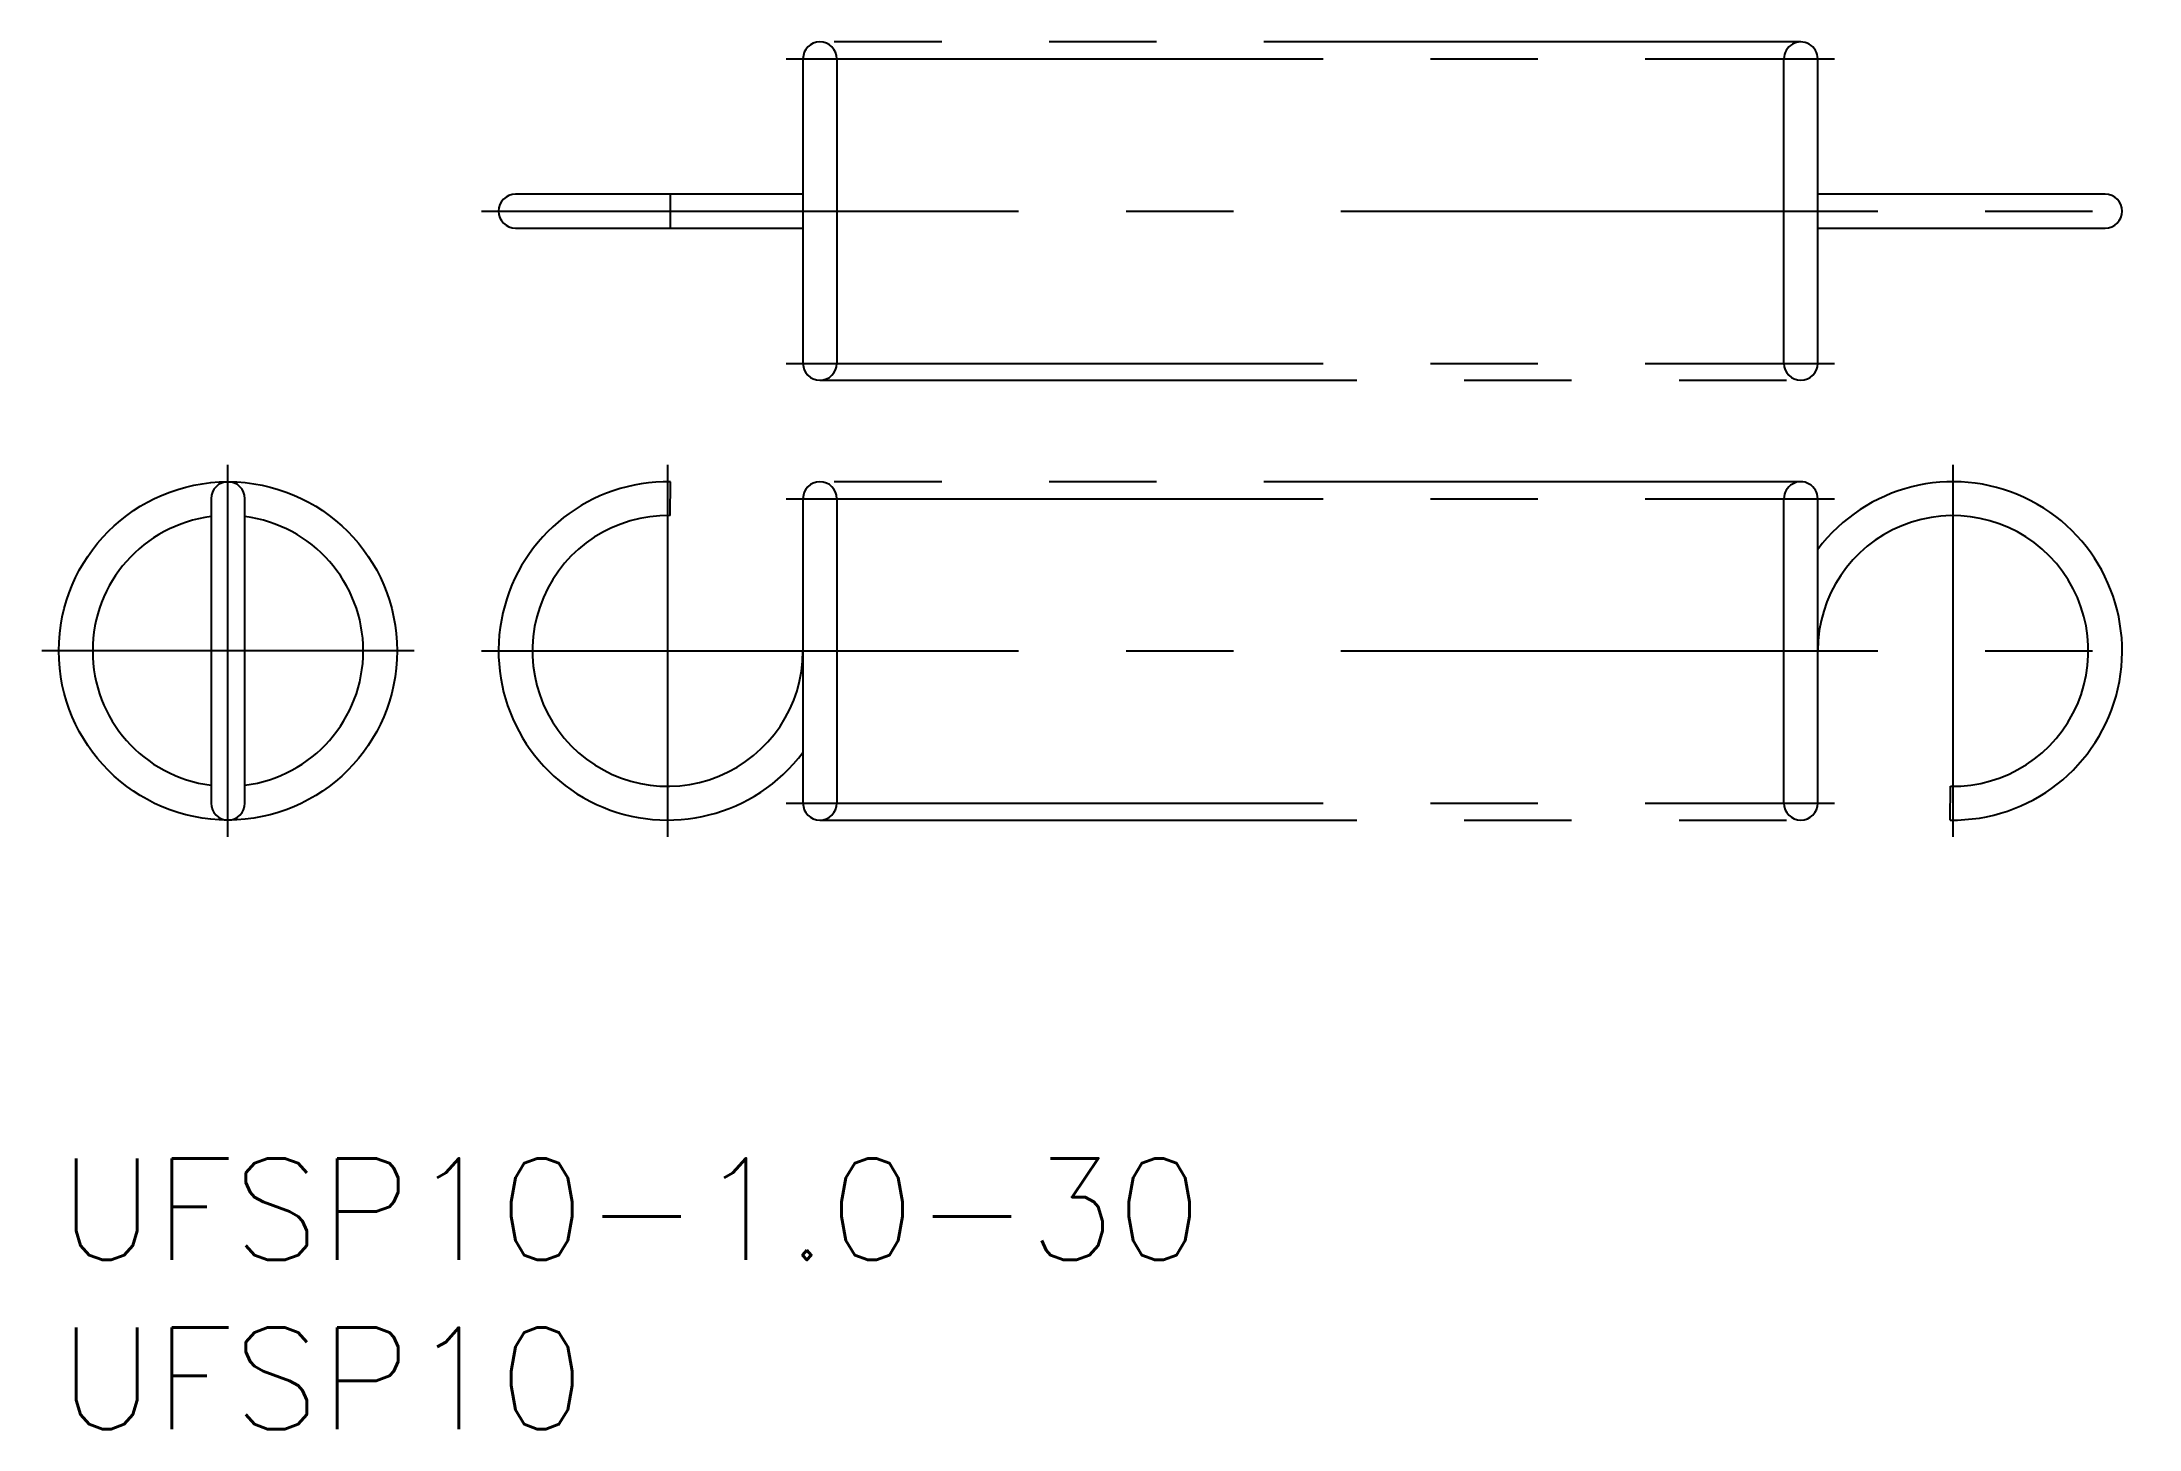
# Model space of a CAD drawing. Extents: x -0.5 to 61.5, y -8 to 33.
import ezdxf

# ---------------------------------------------------------------- set-up
doc = ezdxf.new("R2010")
doc.units = 0
doc.header["$LTSCALE"] = 0.5
doc.linetypes.add('CENTER', pattern=[50.8, 31.75, -6.35, 6.35, -6.35])
doc.linetypes.add('PHANTOM', pattern=[63.5, 31.75, -6.35, 6.35, -6.35, 6.35, -6.35])
for name, color, linetype in [('MSM_CENTER', 1, 'CENTER'), ('MSM_CONTINUOUS', 7, 'CONTINUOUS'), ('MSM_IMAGINARY', 6, 'PHANTOM'), ('MSM_PART_NUMBER', 7, 'CONTINUOUS')]:
    doc.layers.add(name, color=color, linetype=linetype)
doc.styles.get("Standard").update_dxf_attribs({"font": 'txt.shx', "height": 0.5, "bigfont": 'bigfont.shx'})

# ---------------------------------------------------------------- blocks, each defined once
blk = doc.blocks.new('*U15')
at = {"layer": 'MSM_PART_NUMBER'}
blk.add_text('UFSP10-1.0-30', height=3, dxfattribs=at).set_placement((0, -3))
blk = doc.blocks.new('*U16')
at = {"layer": 'MSM_PART_NUMBER'}
blk.add_text('UFSP10', height=3, dxfattribs=at).set_placement((0, -8))

msp = doc.modelspace()

# ---------------------------------------------------------------- linework, layer by layer
at = {"layer": 'MSM_CENTER'}
for p, q in [((21.5, 32.5), (52.5, 32.5)), ((12.5, 28), (61.5, 28)), ((21.5, 23.5), (52.5, 23.5)), ((5, 9.5), (5, 20.5)), ((18, 9.5), (18, 20.5)), ((56, 9.5), (56, 20.5)), ((21.5, 19.5), (52.5, 19.5)), ((10.5, 15), (-0.5, 15)), ((12.5, 15), (61.5, 15)), ((21.5, 10.5), (52.5, 10.5))]:
    msp.add_line(p, q, dxfattribs=at)
at = {"layer": 'MSM_CONTINUOUS'}
for p, q in [((22, 32.5), (22, 23.5)), ((23, 32.5), (23, 23.5)), ((51, 23.5), (51, 32.5)), ((52, 23.5), (52, 32.5)), ((22, 28.5), (13.5, 28.5)), ((60.5, 28.5), (52, 28.5)), ((13.5, 27.5), (22, 27.5)), ((52, 27.5), (60.5, 27.5)), ((18.07, 18.999), (18.087, 19.999)), ((4.5, 19.5), (4.5, 10.5)), ((5.5, 10.5), (5.5, 19.5)), ((22, 19.5), (22, 10.5)), ((23, 19.5), (23, 10.5)), ((51, 10.5), (51, 19.5)), ((52, 10.5), (52, 19.5)), ((55.913, 10.001), (55.93, 11.001))]:
    msp.add_line(p, q, dxfattribs=at)
msp.add_circle((5, 15), 5, dxfattribs=at)
for centre, radius, start, end in [((22.5, 32.5), 0.5, 360, 180), ((51.5, 32.5), 0.5, 0, 180.00002), ((13.5, 28), 0.5, 90, 270), ((60.5, 28), 0.5, 270, 90), ((22.5, 23.5), 0.5, 180, 359.99998), ((51.5, 23.5), 0.5, 180, 359.99998), ((5, 19.5), 0.5, 0, 180), ((18, 15), 5, 89, 323.1301), ((22.5, 19.5), 0.5, 360, 180), ((51.5, 19.5), 0.5, 0, 180.00002), ((56, 15), 5, 269, 143.1301), ((5, 15), 4, 97.18076, 262.81924), ((5, 15), 4, 277.18076, 82.81924), ((18, 15), 4, 89, 0), ((56, 15), 4, 269, 180), ((5, 10.5), 0.5, 180, 0), ((22.5, 10.5), 0.5, 180, 359.99998), ((51.5, 10.5), 0.5, 180, 359.99998)]:
    msp.add_arc(centre, radius, start, end, dxfattribs=at)
at = {"layer": 'MSM_IMAGINARY'}
for p, q in [((51.5, 33), (22.5, 33)), ((22.5, 23), (51.5, 23)), ((51.5, 20), (22.5, 20)), ((22.5, 10), (51.5, 10))]:
    msp.add_line(p, q, dxfattribs=at)
at = {"layer": 'MSM_PART_NUMBER'}
msp.add_arc((3.749, 28), 14.338, 358.00094, 1.99779, dxfattribs=at)

# ---------------------------------------------------------------- block references
at = {"layer": 'MSM_CONTINUOUS'}
for name in ['*U15', '*U16']:
    msp.add_blockref(name, (0, 0), dxfattribs=at)

doc.saveas('drawing.dxf')
